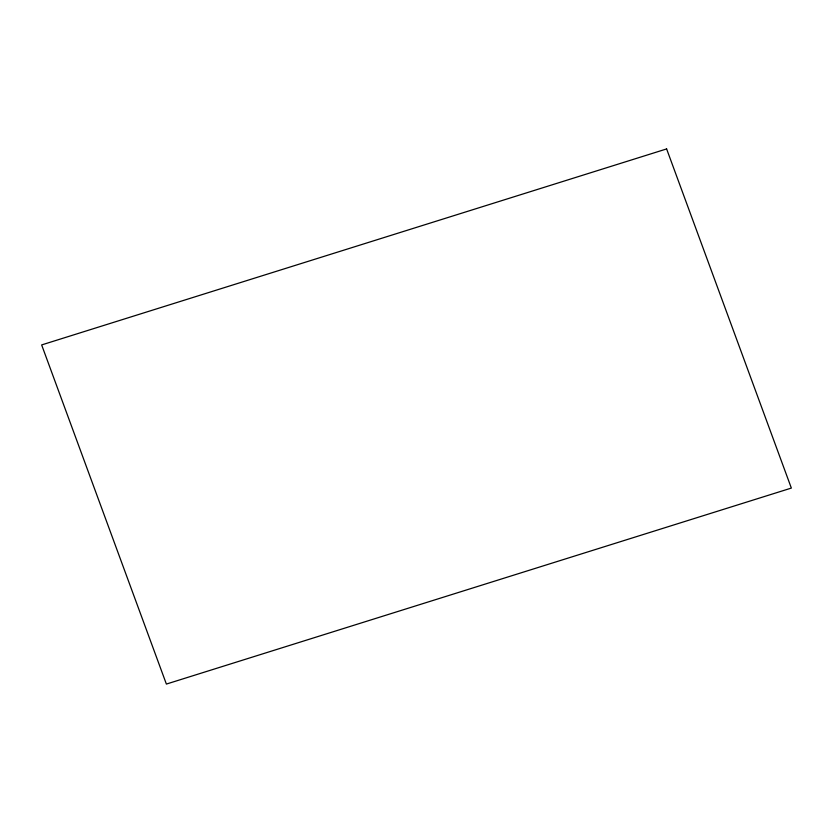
<?xml version="1.0" encoding="UTF-8"?>
<svg xmlns="http://www.w3.org/2000/svg" width="833" height="833" viewBox="0 0 833 833"><rect width="100%" height="100%" fill="white"/><g stroke="black" fill="none" stroke-linecap="round" stroke-linejoin="round"><path stroke-width="1.25" d="M666.619 148.93L41.65 344.924L166.381 684.07L791.35 488.076L666.619 148.93"/></g></svg>
